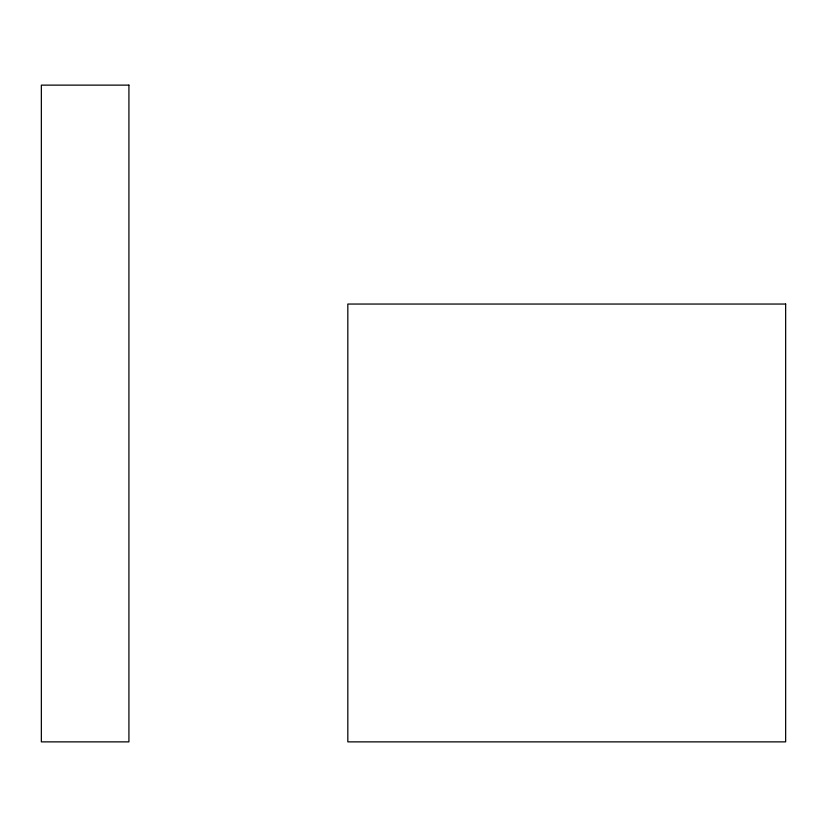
<?xml version="1.0" encoding="UTF-8"?>
<svg xmlns="http://www.w3.org/2000/svg" width="827" height="827" viewBox="0 0 827 827"><rect width="100%" height="100%" fill="white"/><g stroke="black" fill="none" stroke-linecap="round" stroke-linejoin="round"><path stroke-width="1.24" d="M128.919 85.129L41.35 85.129L41.35 741.871L128.919 741.871L128.919 85.129M785.65 304.047L347.826 304.047L347.826 741.871L785.65 741.871L785.65 304.047"/></g></svg>
